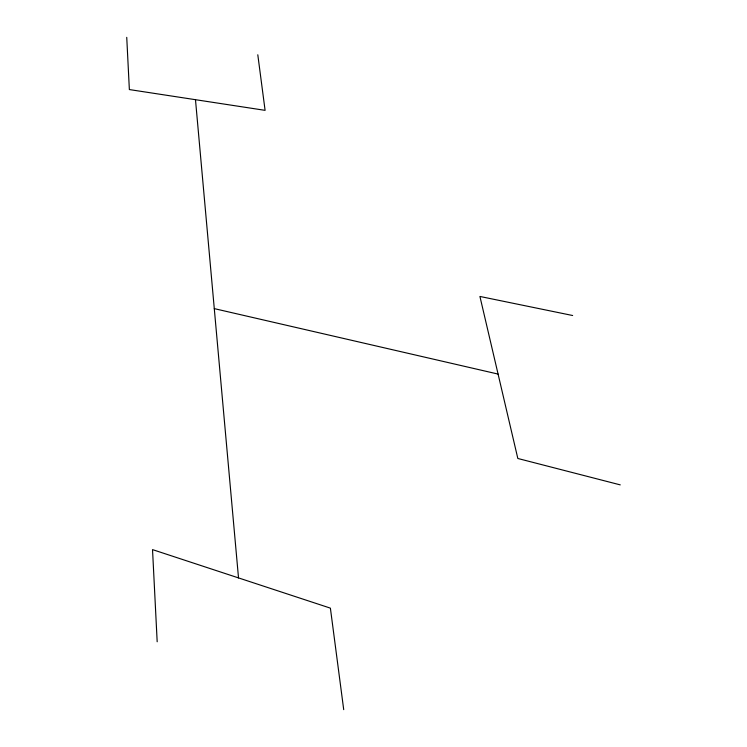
<?xml version="1.0" encoding="UTF-8"?>
<svg xmlns="http://www.w3.org/2000/svg" width="747" height="747" viewBox="0 0 747 747"><rect width="100%" height="100%" fill="white"/><g stroke="black" fill="none" stroke-linecap="round" stroke-linejoin="round"><path stroke-width="1.12" d="M572.65 315.514L479.919 296.456L517.83 458.481L620.262 484.878M214.286 308.623L498.081 374.079M257.799 54.774L265.092 110.351L129.362 89.565L126.738 37.35M343.713 709.65L330.389 608.133L152.528 549.615L157.178 641.776M195.481 99.687L238.517 577.907"/></g></svg>
